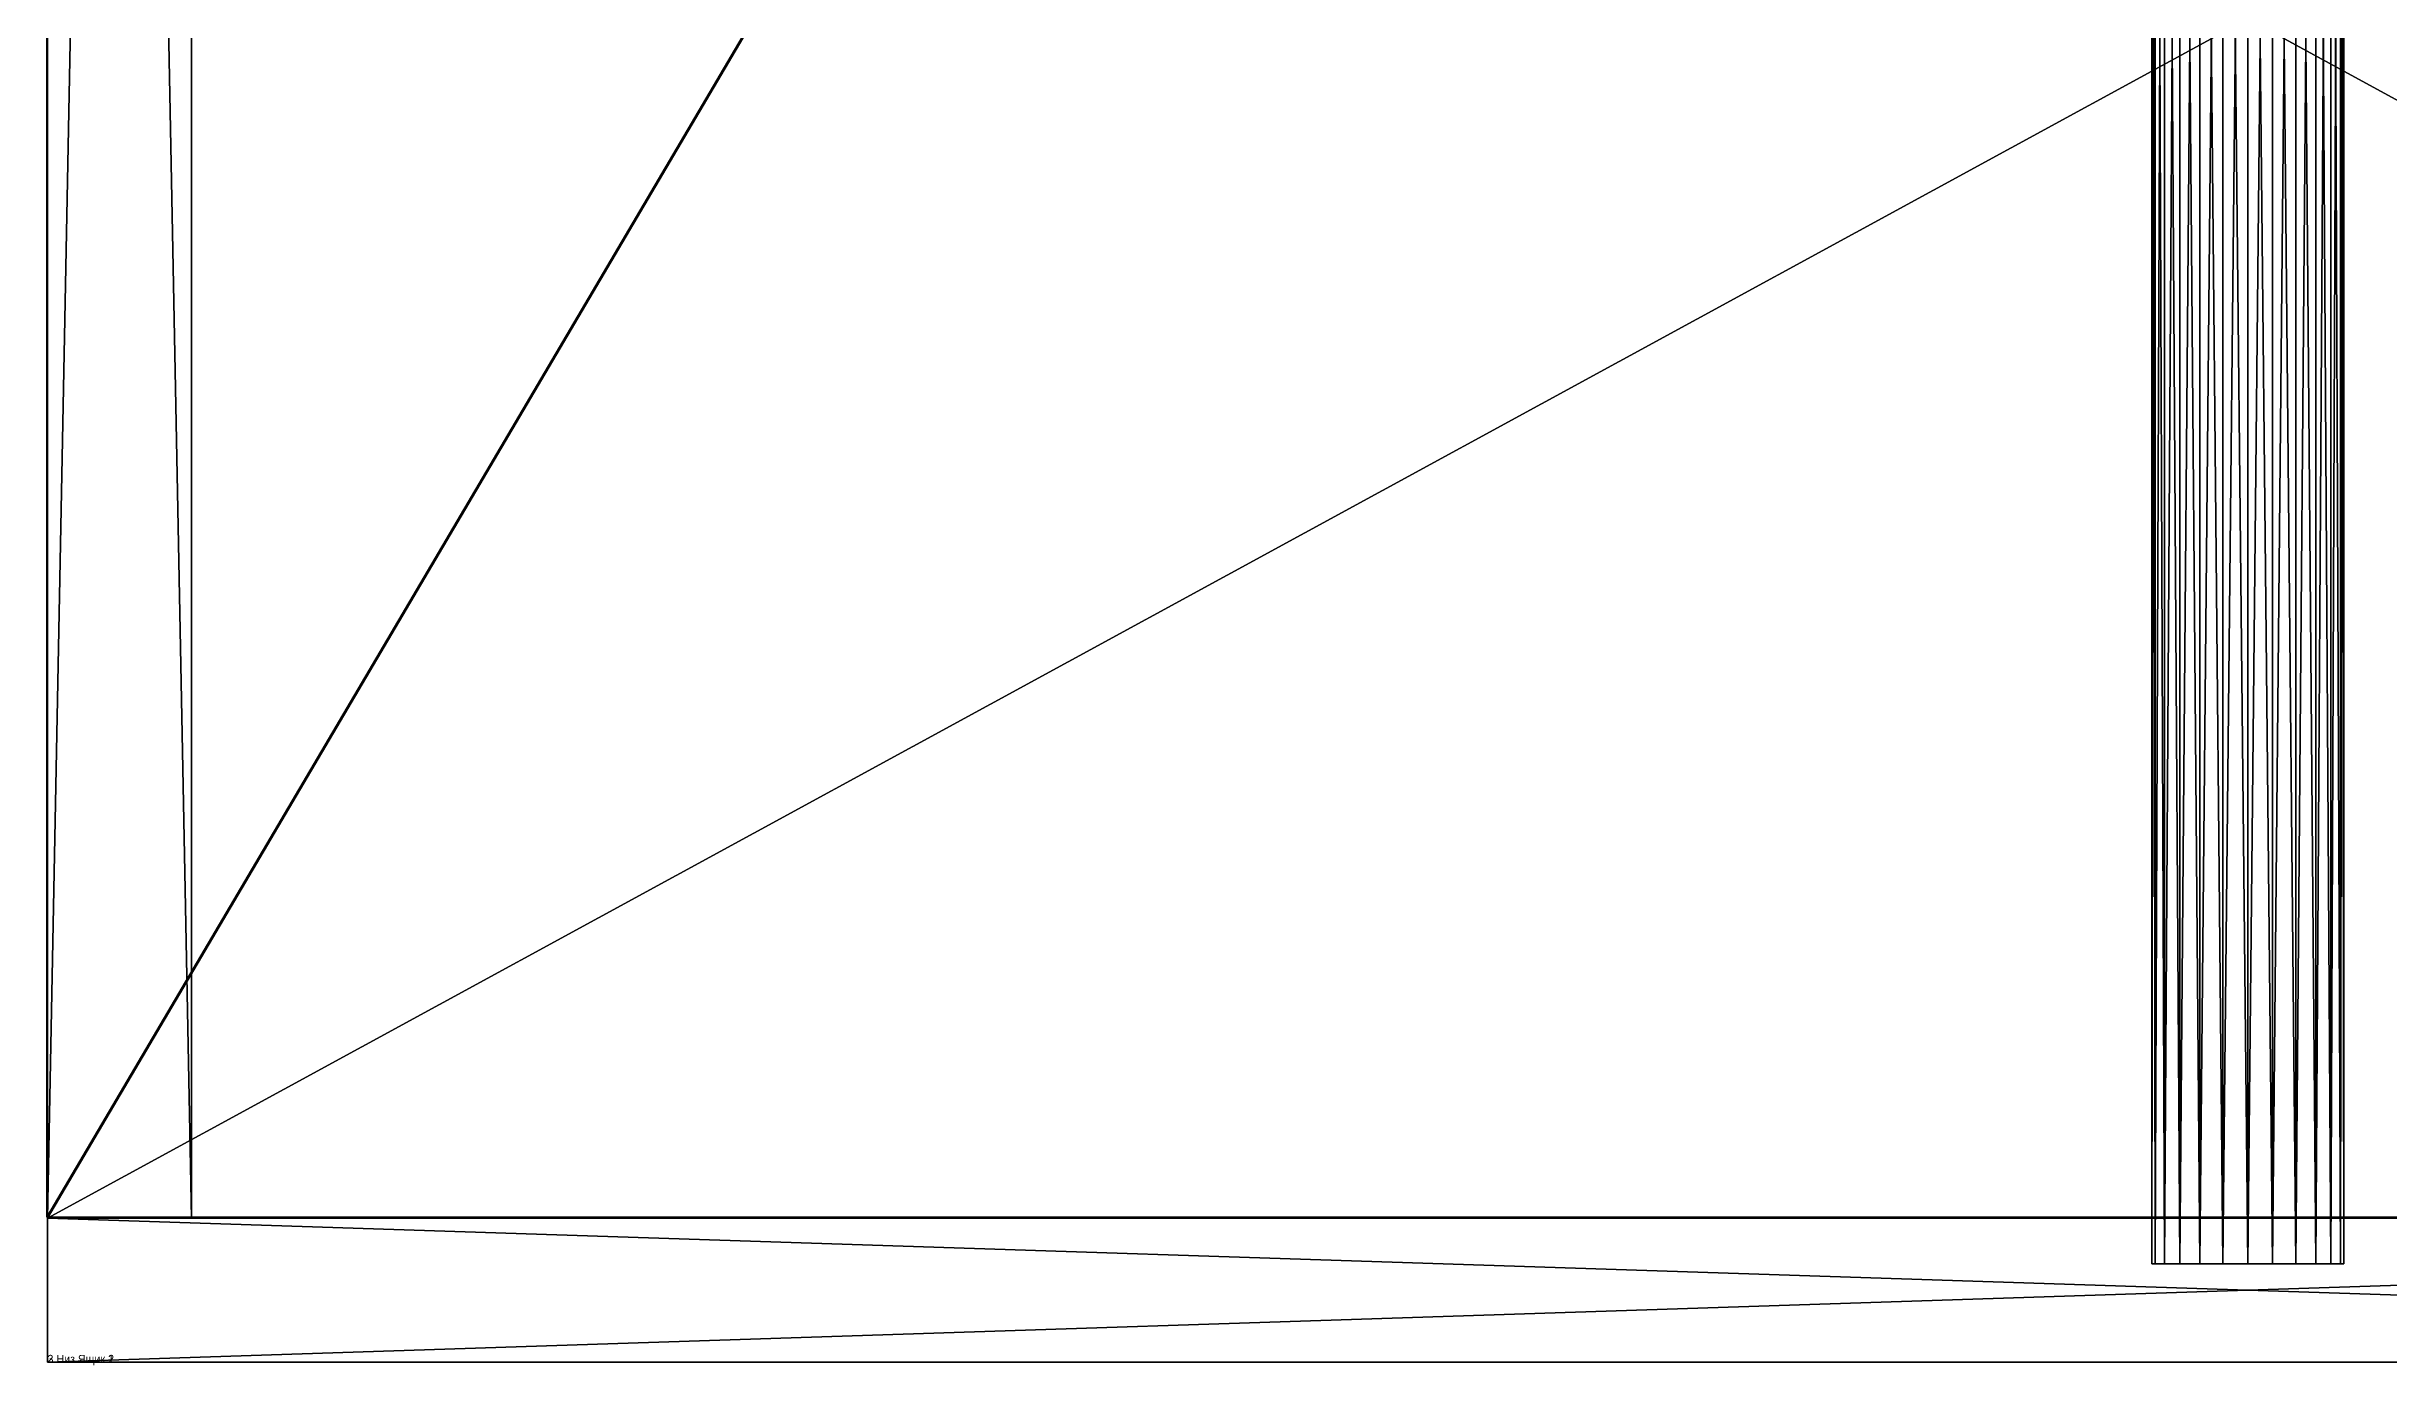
# Model space of a CAD drawing. Extents: x -93 to 853, y -1114 to 3880.
# Drawn here: x -0.1 to 292.6, y -0.3 to 164.6 of the extents above; entities that cross this region are included whole.
import ezdxf

# ---------------------------------------------------------------- set-up
doc = ezdxf.new("R2010")
doc.units = 0
doc.layers.get('0').update_dxf_attribs({"color": 13, "linetype": 'CONTINUOUS'})
for name, color, linetype in [('_____18________1____', 32, 'CONTINUOUS'), ('_____18________1_____', 134, 'CONTINUOUS'), ('_____18_____________', 36, 'CONTINUOUS'), ('________________', 36, 'CONTINUOUS')]:
    doc.layers.add(name, color=color, linetype=linetype)

# ---------------------------------------------------------------- blocks, each defined once
blk = doc.blocks.new('TELO_27')
for p, q in [((0, 2100), (0, 2100, -550)), ((0, 0), (0, 2100)), ((0, 2100, -550), (0, 0, -550)), ((18, 2100, -550), (0, 2100, -550)), ((0, 2100), (18, 2100)), ((18, 2100), (18, 2100, -550)), ((18, 0), (18, 2100)), ((18, 2100, -550), (18, 0, -550)), ((0, 0, -550), (0, 0)), ((0, 0), (18, 0)), ((18, 0, -550), (0, 0, -550)), ((18, 0, -550), (18, 0))]:
    blk.add_line(p, q)
mesh = blk.add_polyface()
corners = [(0, 2100), (0, 0, -550), (0, 0), (0, 2100, -550)]
mesh.append_faces([[corners[k] for k in face] for face in [(0, 1, 2), (1, 0, 3)]], dxfattribs={"vtx0": -1})
mesh = blk.add_polyface()
corners = [(18, 2100, -550), (0, 0, -550), (0, 2100, -550), (18, 0, -550)]
mesh.append_faces([[corners[k] for k in face] for face in [(0, 1, 2), (1, 0, 3)]], dxfattribs={"vtx0": -1})
mesh = blk.add_polyface()
corners = [(0, 2100), (18, 2100, -550), (0, 2100, -550), (18, 2100)]
mesh.append_faces([[corners[k] for k in face] for face in [(0, 1, 2), (1, 0, 3)]], dxfattribs={"vtx0": -1})
mesh = blk.add_polyface()
corners = [(18, 0), (0, 2100), (0, 0), (18, 2100)]
mesh.append_faces([[corners[k] for k in face] for face in [(0, 1, 2), (1, 0, 3)]], dxfattribs={"vtx0": -1})
mesh = blk.add_polyface()
corners = [(18, 0, -550), (18, 2100), (18, 0), (18, 2100, -550)]
mesh.append_faces([[corners[k] for k in face] for face in [(0, 1, 2), (1, 0, 3)]], dxfattribs={"vtx0": -1})
mesh = blk.add_polyface()
corners = [(18, 0), (0, 0, -550), (18, 0, -550), (0, 0)]
mesh.append_faces([[corners[k] for k in face] for face in [(0, 1, 2), (1, 0, 3)]], dxfattribs={"vtx0": -1})
blk = doc.blocks.new('RAM_PANEL_27')
for p, q in [((0, 0, 2100), (18, 0, 2100)), ((0, 0), (18, 0))]:
    blk.add_line(p, q)
at = {"extrusion": (0, -1, 6.12323e-17)}
blk.add_blockref('TELO_27', (0, 0), dxfattribs=at)
blk = doc.blocks.new('PANEL_V_25')
blk.add_blockref('RAM_PANEL_27', (0, 0))
blk = doc.blocks.new('TELO_31')
for p, q in [((934, 0), (934, 550)), ((934, 0, 18), (934, 550, 18)), ((0, 0), (934, 0)), ((0, 0, 18), (934, 0, 18)), ((934, 0), (934, 0, 18))]:
    blk.add_line(p, q)
mesh = blk.add_polyface()
corners = [(934, 550), (0, 0), (0, 550), (934, 0)]
mesh.append_faces([[corners[k] for k in face] for face in [(0, 1, 2), (1, 0, 3)]], dxfattribs={"vtx0": -1})
mesh = blk.add_polyface()
corners = [(934, 0, 18), (0, 550, 18), (0, 0, 18), (934, 550, 18)]
mesh.append_faces([[corners[k] for k in face] for face in [(0, 1, 2), (1, 0, 3)]], dxfattribs={"vtx0": -1})
blk = doc.blocks.new('KR_F')
at = {"color": 250}
for p, q in [((0, 0, 16), (0, 0)), ((700, 0, 16), (0, 0, 16)), ((0, 0), (700, 0))]:
    blk.add_line(p, q, dxfattribs=at)
mesh = blk.add_polyface()
corners = [(700, 0, 16), (0, 0), (700, 0), (0, 0, 16)]
mesh.append_faces([[corners[k] for k in face] for face in [(0, 1, 2), (1, 0, 3)]], dxfattribs={"vtx0": -1})
blk = doc.blocks.new('KR_L')
at = {"color": 250}
for p, q in [((0, 500), (0, 0)), ((0, 0, 16), (0, 500, 16)), ((0, 500, 16), (0, 500)), ((0, 0), (0, 0, 16))]:
    blk.add_line(p, q, dxfattribs=at)
mesh = blk.add_polyface()
corners = [(0, 500, 16), (0, 0), (0, 0, 16), (0, 500)]
mesh.append_faces([[corners[k] for k in face] for face in [(0, 1, 2), (1, 0, 3)]], dxfattribs={"vtx0": -1})
blk = doc.blocks.new('KR_20')
at = {"yscale": 1.868, "zscale": 1.125}
blk.add_blockref('KR_L', (0, 0), dxfattribs=at)
at = {"xscale": 0.7857142857142857, "zscale": 1.125}
blk.add_blockref('KR_F', (0, 0), dxfattribs=at)
blk = doc.blocks.new('RAM_PANEL_32')
at = {"color": 250}
for p, q in [((0, 934), (0, 0)), ((0, 934, 18), (0, 0, 18)), ((0, 0), (550, 0)), ((0, 0), (0, 0, 18)), ((0, 0, 18), (550, 0, 18))]:
    blk.add_line(p, q, dxfattribs=at)
at = {"rotation": 270}
blk.add_blockref('TELO_31', (0, 934), dxfattribs=at)
blk.add_blockref('KR_20', (0, 0))
blk = doc.blocks.new('PANEL_G')
blk.add_blockref('RAM_PANEL_32', (0, 0))
blk = doc.blocks.new('TELO_F_2')
for p, q in [((0, 18), (110, 18)), ((110, 18, 934), (0, 18, 934)), ((0, 18, 934), (0, 18)), ((0, 18, 934), (0, 0, 934)), ((0, 0), (0, 18)), ((110, 18), (110, 18, 934)), ((110, 18, 934), (110, 0, 934)), ((110, 18), (110, 0)), ((110, 0, 934), (0, 0, 934)), ((0, 0), (110, 0)), ((0, 0, 934), (0, 0)), ((110, 0), (110, 0, 934))]:
    blk.add_line(p, q)
mesh = blk.add_polyface()
corners = [(0, 18, 934), (110, 18), (0, 18), (110, 18, 934)]
mesh.append_faces([[corners[k] for k in face] for face in [(0, 1, 2), (1, 0, 3)]], dxfattribs={"vtx0": -1})
mesh = blk.add_polyface()
corners = [(110, 0, 934), (0, 18, 934), (0, 0, 934), (110, 18, 934)]
mesh.append_faces([[corners[k] for k in face] for face in [(0, 1, 2), (1, 0, 3)]], dxfattribs={"vtx0": -1})
mesh = blk.add_polyface()
corners = [(0, 18, 934), (0, 0), (0, 0, 934), (0, 18)]
mesh.append_faces([[corners[k] for k in face] for face in [(0, 1, 2), (1, 0, 3)]], dxfattribs={"vtx0": -1})
mesh = blk.add_polyface()
corners = [(110, 18), (0, 0), (0, 18), (110, 0)]
mesh.append_faces([[corners[k] for k in face] for face in [(0, 1, 2), (1, 0, 3)]], dxfattribs={"vtx0": -1})
mesh = blk.add_polyface()
corners = [(110, 18), (110, 0, 934), (110, 0), (110, 18, 934)]
mesh.append_faces([[corners[k] for k in face] for face in [(0, 1, 2), (1, 0, 3)]], dxfattribs={"vtx0": -1})
mesh = blk.add_polyface()
corners = [(110, 0), (0, 0, 934), (0, 0), (110, 0, 934)]
mesh.append_faces([[corners[k] for k in face] for face in [(0, 1, 2), (1, 0, 3)]], dxfattribs={"vtx0": -1})
blk = doc.blocks.new('RAMKA_PANEL_F_1')
for p, q in [((0, 0), (0, 18)), ((0, 0, 934), (0, 18, 934)), ((110, 0, 934), (110, 18, 934)), ((110, 0), (110, 18))]:
    blk.add_line(p, q)
blk.add_blockref('TELO_F_2', (0, 0))
blk = doc.blocks.new('PANEL_F_1')
blk.add_blockref('RAMKA_PANEL_F_1', (0, 0))
blk = doc.blocks.new('TELO_40')
for p, q in [((934, 0), (934, 550)), ((934, 0, 18), (934, 550, 18)), ((0, 0), (934, 0)), ((0, 0, 18), (934, 0, 18)), ((934, 0), (934, 0, 18))]:
    blk.add_line(p, q)
mesh = blk.add_polyface()
corners = [(934, 550), (0, 0), (0, 550), (934, 0)]
mesh.append_faces([[corners[k] for k in face] for face in [(0, 1, 2), (1, 0, 3)]], dxfattribs={"vtx0": -1})
mesh = blk.add_polyface()
corners = [(934, 0, 18), (0, 550, 18), (0, 0, 18), (934, 550, 18)]
mesh.append_faces([[corners[k] for k in face] for face in [(0, 1, 2), (1, 0, 3)]], dxfattribs={"vtx0": -1})
blk = doc.blocks.new('KR_7')
at = {"yscale": 1.868, "zscale": 1.125}
blk.add_blockref('KR_L', (0, 0), dxfattribs=at)
at = {"xscale": 0.7857142857142857, "zscale": 1.125}
blk.add_blockref('KR_F', (0, 0), dxfattribs=at)
blk = doc.blocks.new('RAM_PANEL_40')
at = {"color": 250}
for p, q in [((0, 934), (0, 0)), ((0, 934, 18), (0, 0, 18)), ((0, 0), (550, 0)), ((0, 0), (0, 0, 18)), ((0, 0, 18), (550, 0, 18))]:
    blk.add_line(p, q, dxfattribs=at)
at = {"rotation": 270}
blk.add_blockref('TELO_40', (0, 934), dxfattribs=at)
blk.add_blockref('KR_7', (0, 0))
blk = doc.blocks.new('PANEL_G_7')
blk.add_blockref('RAM_PANEL_40', (0, 0))
blk = doc.blocks.new('____')
blk = doc.blocks.new('TELO_37')
for p, q in [((934, 0), (934, 550)), ((934, 0, 18), (934, 550, 18)), ((0, 0), (934, 0)), ((0, 0, 18), (934, 0, 18)), ((934, 0), (934, 0, 18))]:
    blk.add_line(p, q)
mesh = blk.add_polyface()
corners = [(934, 550), (0, 0), (0, 550), (934, 0)]
mesh.append_faces([[corners[k] for k in face] for face in [(0, 1, 2), (1, 0, 3)]], dxfattribs={"vtx0": -1})
mesh = blk.add_polyface()
corners = [(934, 0, 18), (0, 550, 18), (0, 0, 18), (934, 550, 18)]
mesh.append_faces([[corners[k] for k in face] for face in [(0, 1, 2), (1, 0, 3)]], dxfattribs={"vtx0": -1})
blk = doc.blocks.new('KR_5')
at = {"yscale": 1.868, "zscale": 1.125}
blk.add_blockref('KR_L', (0, 0), dxfattribs=at)
at = {"xscale": 0.7857142857142857, "zscale": 1.125}
blk.add_blockref('KR_F', (0, 0), dxfattribs=at)
blk = doc.blocks.new('RAM_PANEL_37')
at = {"color": 250}
for p, q in [((0, 934), (0, 0)), ((0, 934, 18), (0, 0, 18)), ((0, 0), (550, 0)), ((0, 0), (0, 0, 18)), ((0, 0, 18), (550, 0, 18))]:
    blk.add_line(p, q, dxfattribs=at)
at = {"rotation": 270}
blk.add_blockref('TELO_37', (0, 934), dxfattribs=at)
blk.add_blockref('KR_5', (0, 0))
blk = doc.blocks.new('PANEL_G_5')
blk.add_blockref('RAM_PANEL_37', (0, 0))
blk = doc.blocks.new('TELO_38')
for p, q in [((934, 0), (934, 550)), ((934, 0, 18), (934, 550, 18)), ((0, 0), (934, 0)), ((0, 0, 18), (934, 0, 18)), ((934, 0), (934, 0, 18))]:
    blk.add_line(p, q)
mesh = blk.add_polyface()
corners = [(934, 550), (0, 0), (0, 550), (934, 0)]
mesh.append_faces([[corners[k] for k in face] for face in [(0, 1, 2), (1, 0, 3)]], dxfattribs={"vtx0": -1})
mesh = blk.add_polyface()
corners = [(934, 0, 18), (0, 550, 18), (0, 0, 18), (934, 550, 18)]
mesh.append_faces([[corners[k] for k in face] for face in [(0, 1, 2), (1, 0, 3)]], dxfattribs={"vtx0": -1})
blk = doc.blocks.new('KR_6')
at = {"yscale": 1.868, "zscale": 1.125}
blk.add_blockref('KR_L', (0, 0), dxfattribs=at)
at = {"xscale": 0.7857142857142857, "zscale": 1.125}
blk.add_blockref('KR_F', (0, 0), dxfattribs=at)
blk = doc.blocks.new('RAM_PANEL_38')
at = {"color": 250}
for p, q in [((0, 934), (0, 0)), ((0, 934, 18), (0, 0, 18)), ((0, 0), (550, 0)), ((0, 0), (0, 0, 18)), ((0, 0, 18), (550, 0, 18))]:
    blk.add_line(p, q, dxfattribs=at)
at = {"rotation": 270}
blk.add_blockref('TELO_38', (0, 934), dxfattribs=at)
blk.add_blockref('KR_6', (0, 0))
blk = doc.blocks.new('PANEL_G_6')
blk.add_blockref('RAM_PANEL_38', (0, 0))
blk = doc.blocks.new('TELO_34')
for p, q in [((0, 830), (0, 830, -550)), ((0, 0), (0, 830)), ((0, 830, -550), (0, 0, -550)), ((18, 830, -550), (0, 830, -550)), ((0, 830), (18, 830)), ((18, 830), (18, 830, -550)), ((18, 0), (18, 830)), ((18, 830, -550), (18, 0, -550)), ((0, 0, -550), (0, 0)), ((0, 0), (18, 0)), ((18, 0, -550), (0, 0, -550)), ((18, 0, -550), (18, 0))]:
    blk.add_line(p, q)
mesh = blk.add_polyface()
corners = [(0, 830), (0, 0, -550), (0, 0), (0, 830, -550)]
mesh.append_faces([[corners[k] for k in face] for face in [(0, 1, 2), (1, 0, 3)]], dxfattribs={"vtx0": -1})
mesh = blk.add_polyface()
corners = [(18, 830, -550), (0, 0, -550), (0, 830, -550), (18, 0, -550)]
mesh.append_faces([[corners[k] for k in face] for face in [(0, 1, 2), (1, 0, 3)]], dxfattribs={"vtx0": -1})
mesh = blk.add_polyface()
corners = [(0, 830), (18, 830, -550), (0, 830, -550), (18, 830)]
mesh.append_faces([[corners[k] for k in face] for face in [(0, 1, 2), (1, 0, 3)]], dxfattribs={"vtx0": -1})
mesh = blk.add_polyface()
corners = [(18, 0), (0, 830), (0, 0), (18, 830)]
mesh.append_faces([[corners[k] for k in face] for face in [(0, 1, 2), (1, 0, 3)]], dxfattribs={"vtx0": -1})
mesh = blk.add_polyface()
corners = [(18, 0, -550), (18, 830), (18, 0), (18, 830, -550)]
mesh.append_faces([[corners[k] for k in face] for face in [(0, 1, 2), (1, 0, 3)]], dxfattribs={"vtx0": -1})
mesh = blk.add_polyface()
corners = [(18, 0), (0, 0, -550), (18, 0, -550), (0, 0)]
mesh.append_faces([[corners[k] for k in face] for face in [(0, 1, 2), (1, 0, 3)]], dxfattribs={"vtx0": -1})
blk = doc.blocks.new('RAM_PANEL_34')
for p, q in [((0, 0, 830), (18, 0, 830)), ((0, 0), (18, 0))]:
    blk.add_line(p, q)
at = {"extrusion": (0, -1, 6.12323e-17)}
blk.add_blockref('TELO_34', (0, 0), dxfattribs=at)
blk = doc.blocks.new('PANEL_V_28')
blk.add_blockref('RAM_PANEL_34', (0, 0))
blk = doc.blocks.new('TELO_36')
for p, q in [((934, 0), (934, 550)), ((934, 0, 18), (934, 550, 18)), ((0, 0), (934, 0)), ((0, 0, 18), (934, 0, 18)), ((934, 0), (934, 0, 18))]:
    blk.add_line(p, q)
mesh = blk.add_polyface()
corners = [(934, 550), (0, 0), (0, 550), (934, 0)]
mesh.append_faces([[corners[k] for k in face] for face in [(0, 1, 2), (1, 0, 3)]], dxfattribs={"vtx0": -1})
mesh = blk.add_polyface()
corners = [(934, 0, 18), (0, 550, 18), (0, 0, 18), (934, 550, 18)]
mesh.append_faces([[corners[k] for k in face] for face in [(0, 1, 2), (1, 0, 3)]], dxfattribs={"vtx0": -1})
blk = doc.blocks.new('KR_4')
at = {"yscale": 1.868, "zscale": 1.125}
blk.add_blockref('KR_L', (0, 0), dxfattribs=at)
at = {"xscale": 0.7857142857142857, "zscale": 1.125}
blk.add_blockref('KR_F', (0, 0), dxfattribs=at)
blk = doc.blocks.new('RAM_PANEL_36')
at = {"color": 250}
for p, q in [((0, 934), (0, 0)), ((0, 934, 18), (0, 0, 18)), ((0, 0), (550, 0)), ((0, 0), (0, 0, 18)), ((0, 0, 18), (550, 0, 18))]:
    blk.add_line(p, q, dxfattribs=at)
at = {"rotation": 270}
blk.add_blockref('TELO_36', (0, 934), dxfattribs=at)
blk.add_blockref('KR_4', (0, 0))
blk = doc.blocks.new('PANEL_G_4')
blk.add_blockref('RAM_PANEL_36', (0, 0))
blk = doc.blocks.new('TELO_86')
for p, q in [((300, 0), (300, 550)), ((300, 0, 18), (300, 550, 18)), ((0, 0), (300, 0)), ((0, 0, 18), (300, 0, 18)), ((300, 0), (300, 0, 18))]:
    blk.add_line(p, q)
mesh = blk.add_polyface()
corners = [(300, 550), (0, 0), (0, 550), (300, 0)]
mesh.append_faces([[corners[k] for k in face] for face in [(0, 1, 2), (1, 0, 3)]], dxfattribs={"vtx0": -1})
mesh = blk.add_polyface()
corners = [(300, 0, 18), (0, 550, 18), (0, 0, 18), (300, 550, 18)]
mesh.append_faces([[corners[k] for k in face] for face in [(0, 1, 2), (1, 0, 3)]], dxfattribs={"vtx0": -1})
blk = doc.blocks.new('KR_29')
at = {"yscale": 0.6, "zscale": 1.125}
blk.add_blockref('KR_L', (0, 0), dxfattribs=at)
at = {"xscale": 0.7857142857142857, "zscale": 1.125}
blk.add_blockref('KR_F', (0, 0), dxfattribs=at)
blk = doc.blocks.new('RAM_PANEL_86')
at = {"color": 250}
for p, q in [((0, 300), (0, 0)), ((0, 300, 18), (0, 0, 18)), ((0, 0), (550, 0)), ((0, 0), (0, 0, 18)), ((0, 0, 18), (550, 0, 18))]:
    blk.add_line(p, q, dxfattribs=at)
at = {"rotation": 270}
blk.add_blockref('TELO_86', (0, 300), dxfattribs=at)
blk.add_blockref('KR_29', (0, 0))
blk = doc.blocks.new('PANEL_G_28')
blk.add_blockref('RAM_PANEL_86', (0, 0))
blk = doc.blocks.new('GROUP_8')
for p, q in [((0, 305.7, 12), (0, 0, 12)), ((0.41, 305.7, 8.89), (0.41, 0, 8.89)), ((0.41, 305.7, 15.11), (0.41, 0, 15.11)), ((1.61, 305.7, 6), (1.61, 0, 6)), ((1.61, 305.7, 18), (1.61, 0, 18)), ((3.51, 305.7, 3.51), (3.51, 0, 3.51)), ((3.51, 305.7, 20.49), (3.51, 0, 20.49)), ((6, 305.7, 22.39), (6, 0, 22.39)), ((6, 305.7, 1.61), (6, 0, 1.61)), ((8.89, 305.7, 0.41), (8.89, 0, 0.41)), ((8.89, 305.7, 23.59), (8.89, 0, 23.59)), ((12, 305.7), (12, 0)), ((12, 305.7, 24), (12, 0, 24)), ((15.11, 305.7, 0.41), (15.11, 0, 0.41)), ((15.11, 305.7, 23.59), (15.11, 0, 23.59)), ((18, 305.7, 1.61), (18, 0, 1.61)), ((18, 305.7, 22.39), (18, 0, 22.39)), ((20.49, 305.7, 20.49), (20.49, 0, 20.49)), ((20.49, 305.7, 3.51), (20.49, 0, 3.51)), ((22.39, 305.7, 18), (22.39, 0, 18)), ((22.39, 305.7, 6), (22.39, 0, 6)), ((23.59, 305.7, 15.11), (23.59, 0, 15.11)), ((23.59, 305.7, 8.89), (23.59, 0, 8.89)), ((24, 305.7, 12), (24, 0, 12))]:
    blk.add_line(p, q)
at = {"extrusion": (-5.74285e-16, 1, 5.74285e-16)}
blk.add_circle((-12, 12, 305.7), 12, dxfattribs=at)
at = {"extrusion": (-1.82041e-16, 1, 1.82041e-16)}
blk.add_circle((-12, 12), 12, dxfattribs=at)
mesh = blk.add_polyface()
corners = [(0, 305.7, 12), (0.41, 0, 8.89), (0, 0, 12), (0.41, 305.7, 8.89)]
mesh.append_faces([[corners[k] for k in face] for face in [(0, 1, 2), (1, 0, 3)]], dxfattribs={"vtx0": -1})
mesh = blk.add_polyface()
corners = [(0.41, 305.7, 15.11), (0, 0, 12), (0.41, 0, 15.11), (0, 305.7, 12)]
mesh.append_faces([[corners[k] for k in face] for face in [(0, 1, 2), (1, 0, 3)]], dxfattribs={"vtx0": -1})
mesh = blk.add_polyface()
corners = [(8.89, 305.7, 0.41), (15.11, 305.7, 0.41), (12, 305.7), (6, 305.7, 1.61), (18, 305.7, 1.61), (3.51, 305.7, 3.51), (20.49, 305.7, 3.51), (1.61, 305.7, 6), (22.39, 305.7, 6), (0.41, 305.7, 8.89), (23.59, 305.7, 8.89), (0, 305.7, 12), (24, 305.7, 12), (0.41, 305.7, 15.11), (23.59, 305.7, 15.11), (1.61, 305.7, 18), (22.39, 305.7, 18), (3.51, 305.7, 20.49), (20.49, 305.7, 20.49), (6, 305.7, 22.39), (18, 305.7, 22.39), (8.89, 305.7, 23.59), (15.11, 305.7, 23.59), (12, 305.7, 24)]
mesh.append_faces([[corners[k] for k in face] for face in [(0, 1, 2), (22, 21, 23)]], dxfattribs={"vtx0": -1})
mesh.append_faces([[corners[k] for k in face] for face in [(1, 3, 4), (4, 5, 6), (6, 7, 8), (8, 9, 10), (10, 11, 12), (12, 13, 14), (14, 15, 16), (16, 17, 18), (18, 19, 20), (20, 21, 22)]], dxfattribs={"vtx0": -1, "vtx1": -1})
mesh.append_faces([[corners[k] for k in face] for face in [(1, 0, 3), (4, 3, 5), (6, 5, 7), (8, 7, 9), (10, 9, 11), (12, 11, 13), (14, 13, 15), (16, 15, 17), (18, 17, 19), (20, 19, 21)]], dxfattribs={"vtx0": -1, "vtx2": -1})
mesh = blk.add_polyface()
corners = [(1.61, 305.7, 18), (0.41, 0, 15.11), (1.61, 0, 18), (0.41, 305.7, 15.11)]
mesh.append_faces([[corners[k] for k in face] for face in [(0, 1, 2), (1, 0, 3)]], dxfattribs={"vtx0": -1})
mesh = blk.add_polyface()
corners = [(0.41, 305.7, 8.89), (1.61, 0, 6), (0.41, 0, 8.89), (1.61, 305.7, 6)]
mesh.append_faces([[corners[k] for k in face] for face in [(0, 1, 2), (1, 0, 3)]], dxfattribs={"vtx0": -1})
mesh = blk.add_polyface()
corners = [(1.61, 305.7, 6), (3.51, 0, 3.51), (1.61, 0, 6), (3.51, 305.7, 3.51)]
mesh.append_faces([[corners[k] for k in face] for face in [(0, 1, 2), (1, 0, 3)]], dxfattribs={"vtx0": -1})
mesh = blk.add_polyface()
corners = [(3.51, 305.7, 20.49), (1.61, 0, 18), (3.51, 0, 20.49), (1.61, 305.7, 18)]
mesh.append_faces([[corners[k] for k in face] for face in [(0, 1, 2), (1, 0, 3)]], dxfattribs={"vtx0": -1})
mesh = blk.add_polyface()
corners = [(6, 0, 22.39), (3.51, 305.7, 20.49), (3.51, 0, 20.49), (6, 305.7, 22.39)]
mesh.append_faces([[corners[k] for k in face] for face in [(0, 1, 2), (1, 0, 3)]], dxfattribs={"vtx0": -1})
mesh = blk.add_polyface()
corners = [(6, 305.7, 1.61), (3.51, 0, 3.51), (3.51, 305.7, 3.51), (6, 0, 1.61)]
mesh.append_faces([[corners[k] for k in face] for face in [(0, 1, 2), (1, 0, 3)]], dxfattribs={"vtx0": -1})
mesh = blk.add_polyface()
corners = [(8.89, 305.7, 0.41), (6, 0, 1.61), (6, 305.7, 1.61), (8.89, 0, 0.41)]
mesh.append_faces([[corners[k] for k in face] for face in [(0, 1, 2), (1, 0, 3)]], dxfattribs={"vtx0": -1})
mesh = blk.add_polyface()
corners = [(8.89, 0, 23.59), (6, 305.7, 22.39), (6, 0, 22.39), (8.89, 305.7, 23.59)]
mesh.append_faces([[corners[k] for k in face] for face in [(0, 1, 2), (1, 0, 3)]], dxfattribs={"vtx0": -1})
mesh = blk.add_polyface()
corners = [(12, 305.7), (8.89, 0, 0.41), (8.89, 305.7, 0.41), (12, 0)]
mesh.append_faces([[corners[k] for k in face] for face in [(0, 1, 2), (1, 0, 3)]], dxfattribs={"vtx0": -1})
mesh = blk.add_polyface()
corners = [(12, 0, 24), (8.89, 305.7, 23.59), (8.89, 0, 23.59), (12, 305.7, 24)]
mesh.append_faces([[corners[k] for k in face] for face in [(0, 1, 2), (1, 0, 3)]], dxfattribs={"vtx0": -1})
mesh = blk.add_polyface()
corners = [(15.11, 305.7, 0.41), (12, 0), (12, 305.7), (15.11, 0, 0.41)]
mesh.append_faces([[corners[k] for k in face] for face in [(0, 1, 2), (1, 0, 3)]], dxfattribs={"vtx0": -1})
mesh = blk.add_polyface()
corners = [(15.11, 0, 23.59), (12, 305.7, 24), (12, 0, 24), (15.11, 305.7, 23.59)]
mesh.append_faces([[corners[k] for k in face] for face in [(0, 1, 2), (1, 0, 3)]], dxfattribs={"vtx0": -1})
mesh = blk.add_polyface()
corners = [(18, 305.7, 1.61), (15.11, 0, 0.41), (15.11, 305.7, 0.41), (18, 0, 1.61)]
mesh.append_faces([[corners[k] for k in face] for face in [(0, 1, 2), (1, 0, 3)]], dxfattribs={"vtx0": -1})
mesh = blk.add_polyface()
corners = [(18, 0, 22.39), (15.11, 305.7, 23.59), (15.11, 0, 23.59), (18, 305.7, 22.39)]
mesh.append_faces([[corners[k] for k in face] for face in [(0, 1, 2), (1, 0, 3)]], dxfattribs={"vtx0": -1})
mesh = blk.add_polyface()
corners = [(20.49, 0, 20.49), (18, 305.7, 22.39), (18, 0, 22.39), (20.49, 305.7, 20.49)]
mesh.append_faces([[corners[k] for k in face] for face in [(0, 1, 2), (1, 0, 3)]], dxfattribs={"vtx0": -1})
mesh = blk.add_polyface()
corners = [(20.49, 305.7, 3.51), (18, 0, 1.61), (18, 305.7, 1.61), (20.49, 0, 3.51)]
mesh.append_faces([[corners[k] for k in face] for face in [(0, 1, 2), (1, 0, 3)]], dxfattribs={"vtx0": -1})
mesh = blk.add_polyface()
corners = [(22.39, 305.7, 18), (20.49, 0, 20.49), (22.39, 0, 18), (20.49, 305.7, 20.49)]
mesh.append_faces([[corners[k] for k in face] for face in [(0, 1, 2), (1, 0, 3)]], dxfattribs={"vtx0": -1})
mesh = blk.add_polyface()
corners = [(20.49, 305.7, 3.51), (22.39, 0, 6), (20.49, 0, 3.51), (22.39, 305.7, 6)]
mesh.append_faces([[corners[k] for k in face] for face in [(0, 1, 2), (1, 0, 3)]], dxfattribs={"vtx0": -1})
mesh = blk.add_polyface()
corners = [(23.59, 305.7, 15.11), (22.39, 0, 18), (23.59, 0, 15.11), (22.39, 305.7, 18)]
mesh.append_faces([[corners[k] for k in face] for face in [(0, 1, 2), (1, 0, 3)]], dxfattribs={"vtx0": -1})
mesh = blk.add_polyface()
corners = [(22.39, 305.7, 6), (23.59, 0, 8.89), (22.39, 0, 6), (23.59, 305.7, 8.89)]
mesh.append_faces([[corners[k] for k in face] for face in [(0, 1, 2), (1, 0, 3)]], dxfattribs={"vtx0": -1})
mesh = blk.add_polyface()
corners = [(23.59, 305.7, 8.89), (24, 0, 12), (23.59, 0, 8.89), (24, 305.7, 12)]
mesh.append_faces([[corners[k] for k in face] for face in [(0, 1, 2), (1, 0, 3)]], dxfattribs={"vtx0": -1})
mesh = blk.add_polyface()
corners = [(24, 305.7, 12), (23.59, 0, 15.11), (24, 0, 12), (23.59, 305.7, 15.11)]
mesh.append_faces([[corners[k] for k in face] for face in [(0, 1, 2), (1, 0, 3)]], dxfattribs={"vtx0": -1})
mesh = blk.add_polyface()
corners = [(15.11, 0, 0.41), (8.89, 0, 0.41), (12, 0), (18, 0, 1.61), (6, 0, 1.61), (20.49, 0, 3.51), (3.51, 0, 3.51), (22.39, 0, 6), (1.61, 0, 6), (0.41, 0, 8.89), (23.59, 0, 8.89), (24, 0, 12), (0, 0, 12), (23.59, 0, 15.11), (0.41, 0, 15.11), (22.39, 0, 18), (1.61, 0, 18), (3.51, 0, 20.49), (20.49, 0, 20.49), (18, 0, 22.39), (6, 0, 22.39), (15.11, 0, 23.59), (8.89, 0, 23.59), (12, 0, 24)]
mesh.append_faces([[corners[k] for k in face] for face in [(0, 1, 2), (22, 21, 23)]], dxfattribs={"vtx0": -1})
mesh.append_faces([[corners[k] for k in face] for face in [(1, 3, 4), (4, 5, 6), (6, 7, 8), (8, 7, 9), (9, 11, 12), (12, 13, 14), (14, 15, 16), (16, 15, 17), (17, 19, 20), (20, 21, 22)]], dxfattribs={"vtx0": -1, "vtx1": -1})
mesh.append_faces([[corners[k] for k in face] for face in [(1, 0, 3), (4, 3, 5), (6, 5, 7), (9, 7, 10), (9, 10, 11), (12, 11, 13), (14, 13, 15), (17, 15, 18), (17, 18, 19), (20, 19, 21)]], dxfattribs={"vtx0": -1, "vtx2": -1})

msp = doc.modelspace()

# ---------------------------------------------------------------- block references
at = {"layer": '_____18________1____'}
for name, p in [('PANEL_G_7', (-0.08, 18.21, 2082)), ('PANEL_G', (0, 18.1, 110)), ('PANEL_G_28', (0, 18.1, 428))]:
    msp.add_blockref(name, p, dxfattribs=at)
at = {"layer": '_____18________1____', "rotation": 270.0000000000001}
msp.add_blockref('PANEL_V_25', (0, 18.1), dxfattribs=at)
at = {"layer": '_____18________1____', "extrusion": (3.82857e-16, 1, 3.82857e-16), "rotation": 90.00000000000006}
msp.add_blockref('PANEL_F_1', (0, 0, 18.1), dxfattribs=at)
at = {"layer": '_____18________1_____'}
for name, p in [('PANEL_G_5', (0, 18.1, 2100)), ('PANEL_G_6', (0, 18.1, 2524)), ('PANEL_G_4', (0, 18.1, 2912))]:
    msp.add_blockref(name, p, dxfattribs=at)
at = {"layer": '_____18________1_____', "rotation": 270.0000000000001}
msp.add_blockref('PANEL_V_28', (0, 18.1, 2100), dxfattribs=at)
at = {"layer": '_____18_____________'}
ref = msp.add_blockref('____', (0, 1960.1, 587), dxfattribs=at)
ref.add_attrib('Skp_ComponentInstanceName', '3 Низ Ящик 1', (0, 0), dxfattribs={"layer": '0', "height": 1})
ref = msp.add_blockref('____', (0, 1960.1, 382), dxfattribs=at)
ref.add_attrib('Skp_ComponentInstanceName', '3 Низ Ящик 2', (0, 0), dxfattribs={"layer": '0', "height": 1})
ref = msp.add_blockref('____', (0, 990.1, 400), dxfattribs=at)
ref.add_attrib('Skp_ComponentInstanceName', '2 Низ Ящик 2', (0, 0), dxfattribs={"layer": '0', "height": 1})
ref = msp.add_blockref('____', (0, 990.1, 605), dxfattribs=at)
ref.add_attrib('Skp_ComponentInstanceName', '2 Низ Ящик 1', (0, 0), dxfattribs={"layer": '0', "height": 1})
at = {"layer": '________________'}
msp.add_blockref('GROUP_8', (263, 12.4, 1570), dxfattribs=at)

doc.saveas('drawing.dxf')
